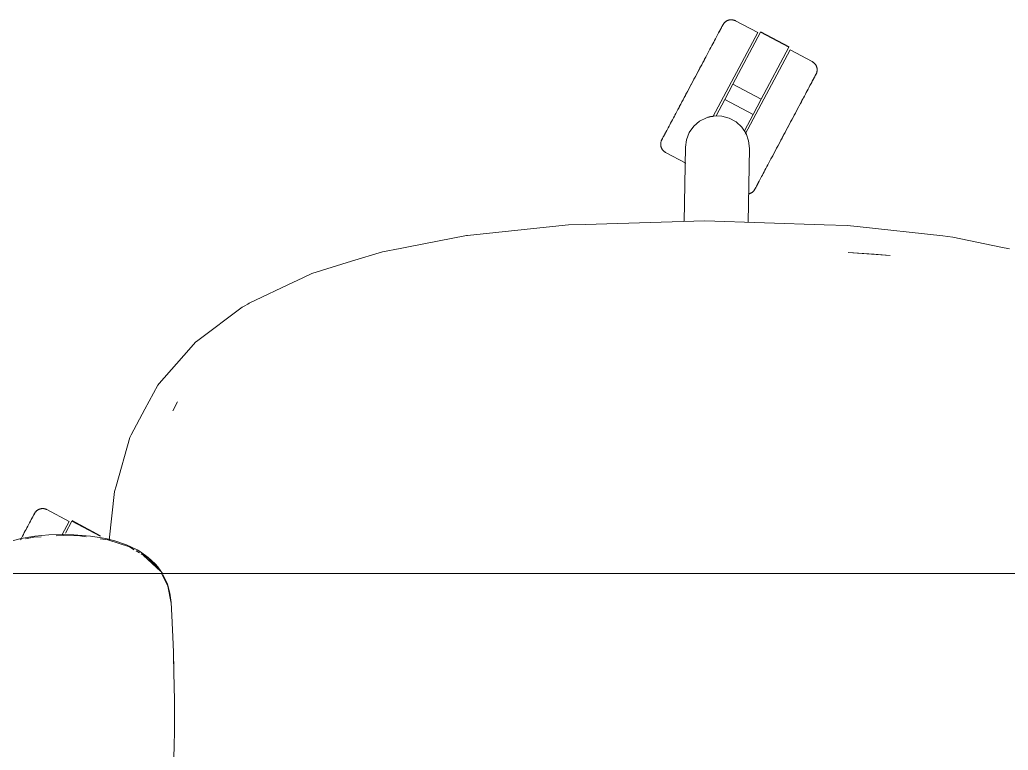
# Model space of a CAD drawing. Header units: millimetres. Extents: x 155927 to 326028, y -36033 to 97293.
# Drawn here: x 221057.7 to 221489.2, y 23237.5 to 23556.3 of the extents above; entities that cross this region are included whole.
import ezdxf

# ---------------------------------------------------------------- set-up
doc = ezdxf.new("R2010")
doc.units = ezdxf.units.MM
doc.header["$MEASUREMENT"] = 0
doc.layers.add('G-IMPT', color=8, linetype='CONTINUOUS', lineweight=9)
doc.layers.add('I-FURN', color=8, linetype='CONTINUOUS', lineweight=9)

msp = doc.modelspace()

# ---------------------------------------------------------------- linework, layer by layer
at = {"layer": 'G-IMPT'}
for p, q in [((221356.68, 23468.6), (221304.52, 23466.98)), ((221408.87, 23466.9), (221356.68, 23468.6)), ((221253.2, 23462.21), (221290.19, 23466.03)), ((221290.19, 23466.03), (221297.26, 23466.76)), ((221304.52, 23466.98), (221297.26, 23466.76)), ((221408.87, 23466.9), (221418.81, 23466.57)), ((221423.18, 23466.09), (221418.81, 23466.57)), ((221423.18, 23466.09), (221460.62, 23461.96)), ((221227.36, 23457.25), (221252.74, 23462.12)), ((221253.2, 23462.21), (221252.74, 23462.12)), ((221465.04, 23461.48), (221460.62, 23461.96)), ((221485.98, 23457.13), (221465.04, 23461.48)), ((221216.09, 23455.09), (221223.69, 23456.55)), ((221227.36, 23457.25), (221223.69, 23456.55)), ((221485.98, 23457.13), (221489.67, 23456.36)), ((221202.49, 23450.9), (221216.09, 23455.09)), ((221419.34, 23454.69), (221437.62, 23453.45)), ((221419.34, 23454.69), (221430.68, 23454.06)), ((221437.62, 23453.45), (221430.68, 23454.06)), ((221185.21, 23445.57), (221202.49, 23450.9)), ((221185.21, 23445.57), (221178.45, 23442.38)), ((221157.89, 23432.69), (221177.53, 23441.95)), ((221177.53, 23441.95), (221178.45, 23442.38)), ((221154.83, 23430.86), (221135.34, 23416.29)), ((221154.83, 23430.86), (221155.61, 23431.32)), ((221155.61, 23431.32), (221157.18, 23432.26)), ((221157.89, 23432.69), (221157.18, 23432.26)), ((221131.5, 23412.31), (221134.37, 23415.57)), ((221135.34, 23416.29), (221134.37, 23415.57)), ((221131.5, 23412.31), (221118.48, 23397.52)), ((221112.31, 23386.42), (221117.89, 23396.86)), ((221118.48, 23397.52), (221117.89, 23396.86)), ((221126.51, 23389.55), (221124.55, 23385.66)), ((221125.33, 23387.26), (221124.55, 23385.66)), ((221126.51, 23389.55), (221125.33, 23387.26)), ((221106.3, 23375.18), (221112.31, 23386.42)), ((221099.7, 23352.72), (221105.7, 23374.07)), ((221105.7, 23374.07), (221106.3, 23375.18)), ((221099.7, 23352.72), (221099.06, 23350.46)), ((221096.65, 23329.19), (221099.06, 23350.46)), ((221064.23, 23330.89), (221058.3, 23329.89)), ((221063.89, 23330.48), (221067.09, 23330.67)), ((221064.23, 23330.89), (221070.38, 23331.46)), ((221076.72, 23331.64), (221070.38, 23331.46)), ((221073.61, 23331.07), (221076.72, 23331.26)), ((221081.22, 23331.55), (221076.72, 23331.64)), ((221083.88, 23331.03), (221076.72, 23331.26)), ((221081.22, 23331.55), (221088.54, 23330.97)), ((221083.88, 23331.03), (221086.66, 23330.64)), ((221095.3, 23329.86), (221088.54, 23330.97)), ((221052.82, 23328.46), (221058.3, 23329.89)), ((221060.14, 23329.71), (221063.89, 23330.48)), ((221092.85, 23329.77), (221096.14, 23329.31)), ((221099.23, 23328.88), (221095.3, 23329.86)), ((221096.14, 23329.31), (221105.53, 23326.28)), ((221099.23, 23328.88), (221104.31, 23327.14)), ((221104.31, 23327.14), (221108.95, 23324.93)), ((221105.53, 23326.28), (221107.62, 23325.03)), ((221108.45, 23324.53), (221109.89, 23323.67)), ((221108.95, 23324.93), (221110.32, 23324.13)), ((221113.78, 23321.68), (221110.32, 23324.13)), ((221110.68, 23323.2), (221113.83, 23321.31)), ((221111.75, 23322.51), (221113.22, 23321.23)), ((221111.75, 23322.51), (221119.14, 23315.6)), ((221116.83, 23318.82), (221113.78, 23321.68)), ((221113.83, 23321.31), (221119.14, 23315.6)), ((221113.94, 23320.6), (221116.91, 23318.02)), ((221116.83, 23318.82), (221117.96, 23317.49)), ((221119.14, 23315.6), (221116.91, 23318.02)), ((221119.92, 23314.64), (221117.96, 23317.49)), ((221120.24, 23313.37), (221119.62, 23314.64)), ((221120.16, 23314.27), (221122.15, 23309.95)), ((221120.24, 23313.37), (221122.35, 23309.11)), ((221123.22, 23306), (221122.15, 23309.95)), ((221122.35, 23309.11), (221123.72, 23301.76)), ((221123.72, 23301.99), (221123.22, 23306)), ((221124, 23296.32), (221123.72, 23301.99)), ((221124, 23296.32), (221124.61, 23283.76)), ((221124.74, 23280.22), (221124.61, 23283.76)), ((221125.12, 23264.55), (221124.74, 23280.22)), ((221124.8, 23276.82), (221124.94, 23273.49)), ((221124.94, 23271.27), (221124.94, 23273.49)), ((221125.12, 23264.55), (221125.17, 23260.04)), ((221125.17, 23260.04), (221125.16, 23245.32)), ((221125.09, 23239.85), (221125.16, 23245.32)), ((221125.09, 23239.85), (221124.8, 23227.55))]:
    msp.add_line(p, q, dxfattribs=at)
at = {"layer": 'I-FURN'}
for p, q in [((221365.11, 23554.87), (221365.21, 23554.99)), ((221365.21, 23554.99), (221365.32, 23555.11)), ((221365.32, 23555.11), (221365.44, 23555.22)), ((221365.44, 23555.22), (221365.56, 23555.33)), ((221365.56, 23555.33), (221365.68, 23555.43)), ((221365.68, 23555.43), (221365.81, 23555.53)), ((221365.81, 23555.53), (221365.94, 23555.63)), ((221365.94, 23555.63), (221366.07, 23555.72)), ((221366.07, 23555.72), (221366.21, 23555.8)), ((221366.21, 23555.8), (221366.35, 23555.88)), ((221366.35, 23555.88), (221366.5, 23555.95)), ((221366.5, 23555.95), (221366.64, 23556.02)), ((221366.64, 23556.02), (221366.79, 23556.08)), ((221366.79, 23556.08), (221366.95, 23556.13)), ((221366.95, 23556.13), (221367.1, 23556.18)), ((221367.1, 23556.18), (221367.25, 23556.22)), ((221367.25, 23556.22), (221367.41, 23556.25)), ((221367.41, 23556.25), (221367.57, 23556.28)), ((221367.57, 23556.28), (221367.73, 23556.31)), ((221367.73, 23556.31), (221367.89, 23556.32)), ((221367.89, 23556.32), (221368.05, 23556.33)), ((221368.05, 23556.33), (221368.21, 23556.34)), ((221368.21, 23556.34), (221368.37, 23556.33)), ((221368.37, 23556.33), (221368.53, 23556.32)), ((221368.53, 23556.32), (221368.7, 23556.31)), ((221368.7, 23556.31), (221368.85, 23556.29)), ((221368.85, 23556.29), (221369.01, 23556.26)), ((221369.01, 23556.26), (221369.17, 23556.22)), ((221369.17, 23556.22), (221369.33, 23556.18)), ((221369.33, 23556.18), (221369.48, 23556.13)), ((221369.48, 23556.13), (221369.63, 23556.08)), ((221369.63, 23556.08), (221369.78, 23556.02)), ((221369.78, 23556.02), (221369.93, 23555.96)), ((221369.93, 23555.96), (221370.07, 23555.89)), ((221370.07, 23555.89), (221370.11, 23555.86)), ((221379.8, 23550.71), (221370.11, 23555.86)), ((221360.28, 23514), (221379.8, 23550.71)), ((221362.47, 23550.07), (221362.75, 23550.6)), ((221362.9, 23550.88), (221362.62, 23550.36)), ((221362.75, 23550.6), (221363.02, 23551.1)), ((221363.15, 23551.36), (221362.9, 23550.88)), ((221363.02, 23551.1), (221363.26, 23551.57)), ((221363.39, 23551.8), (221363.15, 23551.36)), ((221363.26, 23551.57), (221363.49, 23552)), ((221363.61, 23552.21), (221363.39, 23551.8)), ((221363.49, 23552), (221363.7, 23552.39)), ((221363.81, 23552.59), (221363.61, 23552.21)), ((221363.7, 23552.39), (221363.89, 23552.75)), ((221363.98, 23552.92), (221363.81, 23552.59)), ((221363.89, 23552.75), (221364.06, 23553.06)), ((221364.14, 23553.22), (221363.98, 23552.92)), ((221364.06, 23553.06), (221364.21, 23553.34)), ((221364.28, 23553.48), (221364.14, 23553.22)), ((221364.21, 23553.34), (221364.34, 23553.58)), ((221364.4, 23553.7), (221364.28, 23553.48)), ((221364.34, 23553.58), (221364.44, 23553.79)), ((221364.49, 23553.88), (221364.4, 23553.7)), ((221364.44, 23553.79), (221364.53, 23553.95)), ((221364.57, 23554.02), (221364.49, 23553.88)), ((221364.53, 23553.95), (221364.59, 23554.07)), ((221364.62, 23554.12), (221364.57, 23554.02)), ((221364.59, 23554.07), (221364.64, 23554.15)), ((221364.65, 23554.18), (221364.62, 23554.12)), ((221364.64, 23554.15), (221364.66, 23554.19)), ((221364.66, 23554.2), (221364.65, 23554.18)), ((221364.66, 23554.2), (221364.74, 23554.34)), ((221364.66, 23554.19), (221364.66, 23554.2)), ((221364.74, 23554.34), (221364.83, 23554.48)), ((221364.83, 23554.48), (221364.91, 23554.61)), ((221364.91, 23554.61), (221365.01, 23554.74)), ((221365.01, 23554.74), (221365.11, 23554.87)), ((221368.96, 23528.19), (221381.03, 23550.9)), ((221381.03, 23550.9), (221393.39, 23544.33)), ((221393.48, 23544.5), (221381.12, 23551.07)), ((221360.61, 23546.57), (221360.22, 23545.84)), ((221360.98, 23547.28), (221360.61, 23546.57)), ((221361.35, 23547.96), (221360.98, 23547.28)), ((221361.69, 23548.61), (221361.35, 23547.96)), ((221362.02, 23549.22), (221361.69, 23548.61)), ((221362.33, 23549.81), (221362.02, 23549.22)), ((221362.16, 23549.5), (221362.47, 23550.07)), ((221362.62, 23550.36), (221362.33, 23549.81)), ((221358.52, 23542.64), (221358.06, 23541.79)), ((221358.96, 23543.48), (221358.52, 23542.64)), ((221359.39, 23544.29), (221358.96, 23543.48)), ((221359.81, 23545.08), (221359.39, 23544.29)), ((221360.22, 23545.84), (221359.81, 23545.08)), ((221374.39, 23506.45), (221393.93, 23543.2)), ((221393.39, 23544.33), (221381.32, 23521.62)), ((221403.61, 23538.05), (221393.93, 23543.2)), ((221355.36, 23536.71), (221355.87, 23537.66)), ((221356.14, 23538.17), (221355.64, 23537.23)), ((221355.87, 23537.66), (221356.37, 23538.6)), ((221356.63, 23539.1), (221356.14, 23538.17)), ((221356.37, 23538.6), (221356.86, 23539.52)), ((221357.12, 23540.01), (221356.63, 23539.1)), ((221356.86, 23539.52), (221357.34, 23540.43)), ((221357.6, 23540.91), (221357.12, 23540.01)), ((221358.06, 23541.79), (221357.6, 23540.91)), ((221403.61, 23538.05), (221403.75, 23537.97)), ((221403.75, 23537.97), (221403.89, 23537.89)), ((221403.89, 23537.89), (221404.02, 23537.8)), ((221404.02, 23537.8), (221404.15, 23537.71)), ((221404.15, 23537.71), (221404.28, 23537.61)), ((221353.57, 23533.33), (221353.04, 23532.34)), ((221353.28, 23532.8), (221353.81, 23533.79)), ((221354.09, 23534.32), (221353.57, 23533.33)), ((221353.81, 23533.79), (221354.33, 23534.77)), ((221354.61, 23535.3), (221354.09, 23534.32)), ((221354.33, 23534.77), (221354.85, 23535.75)), ((221355.13, 23536.27), (221354.61, 23535.3)), ((221354.85, 23535.75), (221355.36, 23536.71)), ((221355.64, 23537.23), (221355.13, 23536.27)), ((221404.28, 23537.61), (221404.4, 23537.5)), ((221404.4, 23537.5), (221404.52, 23537.39)), ((221404.52, 23537.39), (221404.64, 23537.28)), ((221404.64, 23537.28), (221404.74, 23537.16)), ((221404.74, 23537.16), (221404.85, 23537.04)), ((221404.85, 23537.04), (221404.95, 23536.91)), ((221404.95, 23536.91), (221405.04, 23536.78)), ((221405.04, 23536.78), (221405.13, 23536.64)), ((221405.13, 23536.64), (221405.21, 23536.5)), ((221405.21, 23536.5), (221405.29, 23536.36)), ((221405.29, 23536.36), (221405.36, 23536.22)), ((221405.36, 23536.22), (221405.43, 23536.07)), ((221405.43, 23536.07), (221405.49, 23535.92)), ((221405.49, 23535.92), (221405.54, 23535.77)), ((221405.54, 23535.77), (221405.59, 23535.62)), ((221405.6, 23533.39), (221405.55, 23533.24)), ((221405.59, 23535.62), (221405.63, 23535.46)), ((221405.64, 23533.55), (221405.6, 23533.39)), ((221405.63, 23535.46), (221405.67, 23535.3)), ((221405.67, 23533.7), (221405.64, 23533.55)), ((221405.67, 23535.3), (221405.7, 23535.15)), ((221405.7, 23533.86), (221405.67, 23533.7)), ((221405.7, 23535.15), (221405.72, 23534.99)), ((221405.72, 23534.02), (221405.7, 23533.86)), ((221405.72, 23534.99), (221405.74, 23534.83)), ((221405.74, 23534.18), (221405.72, 23534.02)), ((221405.74, 23534.83), (221405.75, 23534.66)), ((221405.75, 23534.34), (221405.74, 23534.18)), ((221405.75, 23534.66), (221405.75, 23534.5)), ((221405.75, 23534.5), (221405.75, 23534.34)), ((221351.44, 23529.33), (221350.91, 23528.33)), ((221351.15, 23528.79), (221351.69, 23529.8)), ((221351.98, 23530.34), (221351.44, 23529.33)), ((221351.69, 23529.8), (221352.22, 23530.8)), ((221352.51, 23531.34), (221351.98, 23530.34)), ((221352.22, 23530.8), (221352.75, 23531.8)), ((221353.04, 23532.34), (221352.51, 23531.34)), ((221352.75, 23531.8), (221353.28, 23532.8)), ((221403.08, 23528.47), (221403.37, 23529.01)), ((221403.51, 23529.28), (221403.24, 23528.76)), ((221403.37, 23529.01), (221403.63, 23529.51)), ((221403.77, 23529.76), (221403.51, 23529.28)), ((221403.63, 23529.51), (221403.88, 23529.97)), ((221404.01, 23530.21), (221403.77, 23529.76)), ((221403.88, 23529.97), (221404.11, 23530.4)), ((221404.22, 23530.62), (221404.01, 23530.21)), ((221404.11, 23530.4), (221404.32, 23530.79)), ((221404.42, 23530.99), (221404.22, 23530.62)), ((221404.32, 23530.79), (221404.51, 23531.15)), ((221404.6, 23531.33), (221404.42, 23530.99)), ((221404.51, 23531.15), (221404.68, 23531.47)), ((221404.76, 23531.62), (221404.6, 23531.33)), ((221404.68, 23531.47), (221404.82, 23531.75)), ((221404.9, 23531.88), (221404.76, 23531.62)), ((221404.82, 23531.75), (221404.95, 23531.99)), ((221405.01, 23532.1), (221404.9, 23531.88)), ((221404.95, 23531.99), (221405.06, 23532.19)), ((221405.11, 23532.28), (221405.01, 23532.1)), ((221405.06, 23532.19), (221405.14, 23532.35)), ((221405.18, 23532.42), (221405.11, 23532.28)), ((221405.14, 23532.35), (221405.21, 23532.47)), ((221405.24, 23532.52), (221405.18, 23532.42)), ((221405.21, 23532.47), (221405.25, 23532.56)), ((221405.27, 23532.58), (221405.24, 23532.52)), ((221405.25, 23532.56), (221405.28, 23532.6)), ((221405.28, 23532.6), (221405.27, 23532.58)), ((221405.3, 23532.64), (221405.28, 23532.6)), ((221405.28, 23532.6), (221405.28, 23532.6)), ((221405.37, 23532.79), (221405.3, 23532.64)), ((221405.44, 23532.93), (221405.37, 23532.79)), ((221405.49, 23533.08), (221405.44, 23532.93)), ((221405.55, 23533.24), (221405.49, 23533.08)), ((221348.5, 23523.8), (221349.03, 23524.79)), ((221349.31, 23525.32), (221348.78, 23524.33)), ((221349.03, 23524.79), (221349.55, 23525.78)), ((221349.84, 23526.32), (221349.31, 23525.32)), ((221349.55, 23525.78), (221350.09, 23526.78)), ((221350.37, 23527.32), (221349.84, 23526.32)), ((221350.09, 23526.78), (221350.62, 23527.78)), ((221350.91, 23528.33), (221350.37, 23527.32)), ((221350.62, 23527.78), (221351.15, 23528.79)), ((221365.42, 23521.55), (221368.96, 23528.19)), ((221368.96, 23528.19), (221381.32, 23521.62)), ((221401.02, 23524.59), (221401.4, 23525.31)), ((221401.4, 23525.31), (221401.77, 23526)), ((221401.77, 23526), (221402.12, 23526.67)), ((221402.12, 23526.67), (221402.46, 23527.3)), ((221402.46, 23527.3), (221402.78, 23527.9)), ((221402.94, 23528.21), (221402.63, 23527.63)), ((221402.78, 23527.9), (221403.08, 23528.47)), ((221403.24, 23528.76), (221402.94, 23528.21)), ((221346.72, 23520.46), (221346.23, 23519.52)), ((221346.45, 23519.95), (221346.96, 23520.9)), ((221347.23, 23521.41), (221346.72, 23520.46)), ((221346.96, 23520.9), (221347.46, 23521.85)), ((221347.74, 23522.38), (221347.23, 23521.41)), ((221347.46, 23521.85), (221347.98, 23522.82)), ((221348.26, 23523.35), (221347.74, 23522.38)), ((221347.98, 23522.82), (221348.5, 23523.8)), ((221348.78, 23524.33), (221348.26, 23523.35)), ((221361.63, 23514.41), (221365.42, 23521.55)), ((221365.42, 23521.55), (221377.79, 23514.98)), ((221381.32, 23521.62), (221377.79, 23514.98)), ((221398.43, 23519.72), (221398.89, 23520.59)), ((221399.13, 23521.05), (221398.68, 23520.19)), ((221398.89, 23520.59), (221399.34, 23521.43)), ((221399.58, 23521.88), (221399.13, 23521.05)), ((221399.34, 23521.43), (221399.78, 23522.26)), ((221399.78, 23522.26), (221400.2, 23523.06)), ((221400.2, 23523.06), (221400.62, 23523.84)), ((221400.62, 23523.84), (221401.02, 23524.59)), ((221344.08, 23515.48), (221344.53, 23516.34)), ((221344.78, 23516.81), (221344.32, 23515.94)), ((221344.53, 23516.34), (221345, 23517.21)), ((221345.25, 23517.69), (221344.78, 23516.81)), ((221345, 23517.21), (221345.47, 23518.11)), ((221345.73, 23518.6), (221345.25, 23517.69)), ((221345.47, 23518.11), (221345.96, 23519.02)), ((221346.23, 23519.52), (221345.73, 23518.6)), ((221345.96, 23519.02), (221346.45, 23519.95)), ((221395.98, 23515.11), (221396.49, 23516.07)), ((221396.76, 23516.57), (221396.25, 23515.63)), ((221396.49, 23516.07), (221396.98, 23517)), ((221397.25, 23517.5), (221396.76, 23516.57)), ((221396.98, 23517), (221397.47, 23517.93)), ((221397.74, 23518.42), (221397.25, 23517.5)), ((221397.47, 23517.93), (221397.96, 23518.83)), ((221398.21, 23519.31), (221397.74, 23518.42)), ((221397.96, 23518.83), (221398.43, 23519.72)), ((221398.68, 23520.19), (221398.21, 23519.31)), ((221342.19, 23511.94), (221341.81, 23511.22)), ((221342.59, 23512.69), (221342.19, 23511.94)), ((221343.01, 23513.47), (221342.59, 23512.69)), ((221343.43, 23514.27), (221343.01, 23513.47)), ((221343.87, 23515.09), (221343.43, 23514.27)), ((221343.63, 23514.64), (221344.08, 23515.48)), ((221344.32, 23515.94), (221343.87, 23515.09)), ((221351.9, 23509.88), (221354.47, 23512.07)), ((221354.47, 23512.07), (221357.48, 23513.59)), ((221357.48, 23513.59), (221360.77, 23514.34)), ((221360.77, 23514.34), (221364.14, 23514.28)), ((221364.14, 23514.28), (221367.4, 23513.41)), ((221367.4, 23513.41), (221370.36, 23511.79)), ((221370.36, 23511.79), (221372.85, 23509.51)), ((221377.79, 23514.98), (221373.99, 23507.83)), ((221393.9, 23511.2), (221394.43, 23512.19)), ((221394.71, 23512.73), (221394.18, 23511.74)), ((221394.43, 23512.19), (221394.95, 23513.18)), ((221395.23, 23513.7), (221394.71, 23512.73)), ((221394.95, 23513.18), (221395.47, 23514.15)), ((221395.74, 23514.67), (221395.23, 23513.7)), ((221395.47, 23514.15), (221395.98, 23515.11)), ((221396.25, 23515.63), (221395.74, 23514.67)), ((221339.84, 23507.52), (221339.58, 23507.02)), ((221339.7, 23507.25), (221339.97, 23507.76)), ((221340.13, 23508.06), (221339.84, 23507.52)), ((221339.97, 23507.76), (221340.27, 23508.31)), ((221340.43, 23508.63), (221340.13, 23508.06)), ((221340.27, 23508.31), (221340.58, 23508.9)), ((221340.75, 23509.23), (221340.43, 23508.63)), ((221341.09, 23509.86), (221340.75, 23509.23)), ((221341.44, 23510.53), (221341.09, 23509.86)), ((221341.81, 23511.22), (221341.44, 23510.53)), ((221349.94, 23507.14), (221351.9, 23509.88)), ((221372.85, 23509.51), (221374.71, 23506.7)), ((221392.06, 23507.74), (221391.52, 23506.73)), ((221391.77, 23507.19), (221392.3, 23508.2)), ((221392.59, 23508.74), (221392.06, 23507.74)), ((221392.3, 23508.2), (221392.84, 23509.2)), ((221393.12, 23509.74), (221392.59, 23508.74)), ((221392.84, 23509.2), (221393.37, 23510.21)), ((221393.66, 23510.74), (221393.12, 23509.74)), ((221393.37, 23510.21), (221393.9, 23511.2)), ((221394.18, 23511.74), (221393.66, 23510.74)), ((221337.57, 23502.98), (221337.61, 23503.14)), ((221337.61, 23503.14), (221337.66, 23503.29)), ((221337.66, 23503.29), (221337.71, 23503.44)), ((221337.71, 23503.44), (221337.77, 23503.59)), ((221337.77, 23503.59), (221337.84, 23503.74)), ((221337.84, 23503.74), (221337.91, 23503.89)), ((221337.91, 23503.89), (221337.93, 23503.92)), ((221337.96, 23503.97), (221337.93, 23503.93)), ((221337.93, 23503.92), (221337.94, 23503.94)), ((221337.93, 23503.93), (221337.93, 23503.92)), ((221337.94, 23503.94), (221337.97, 23504)), ((221338, 23504.05), (221337.96, 23503.97)), ((221337.97, 23504), (221338.03, 23504.1)), ((221338.07, 23504.18), (221338, 23504.05)), ((221338.03, 23504.1), (221338.1, 23504.24)), ((221338.15, 23504.34), (221338.07, 23504.18)), ((221338.1, 23504.24), (221338.2, 23504.42)), ((221338.26, 23504.54), (221338.15, 23504.34)), ((221338.2, 23504.42), (221338.31, 23504.64)), ((221338.39, 23504.78), (221338.26, 23504.54)), ((221338.31, 23504.64), (221338.45, 23504.9)), ((221338.53, 23505.06), (221338.39, 23504.78)), ((221338.45, 23504.9), (221338.61, 23505.2)), ((221338.7, 23505.38), (221338.53, 23505.06)), ((221338.61, 23505.2), (221338.79, 23505.54)), ((221338.89, 23505.73), (221338.7, 23505.38)), ((221338.79, 23505.54), (221338.99, 23505.91)), ((221339.1, 23506.12), (221338.89, 23505.73)), ((221338.99, 23505.91), (221339.2, 23506.32)), ((221339.33, 23506.55), (221339.1, 23506.12)), ((221339.2, 23506.32), (221339.44, 23506.76)), ((221339.58, 23507.02), (221339.33, 23506.55)), ((221339.44, 23506.76), (221339.7, 23507.25)), ((221348.22, 23500.66), (221348.69, 23504)), ((221348.69, 23504), (221349.94, 23507.14)), ((221374.71, 23506.7), (221375.85, 23503.53)), ((221375.85, 23503.53), (221376.2, 23500.17)), ((221389.12, 23502.21), (221389.64, 23503.19)), ((221389.93, 23503.73), (221389.4, 23502.74)), ((221389.64, 23503.19), (221390.17, 23504.19)), ((221390.46, 23504.73), (221389.93, 23503.73)), ((221390.17, 23504.19), (221390.7, 23505.19)), ((221390.99, 23505.73), (221390.46, 23504.73)), ((221390.7, 23505.19), (221391.23, 23506.19)), ((221391.52, 23506.73), (221390.99, 23505.73)), ((221391.23, 23506.19), (221391.77, 23507.19)), ((221337.46, 23502.18), (221337.47, 23502.35)), ((221337.46, 23502.02), (221337.46, 23502.18)), ((221337.46, 23501.86), (221337.46, 23502.02)), ((221337.47, 23501.7), (221337.46, 23501.86)), ((221337.47, 23502.35), (221337.49, 23502.51)), ((221337.49, 23501.54), (221337.47, 23501.7)), ((221337.49, 23502.51), (221337.51, 23502.67)), ((221337.51, 23501.38), (221337.49, 23501.54)), ((221337.51, 23502.67), (221337.54, 23502.82)), ((221337.54, 23501.22), (221337.51, 23501.38)), ((221337.54, 23502.82), (221337.57, 23502.98)), ((221337.58, 23501.07), (221337.54, 23501.22)), ((221337.62, 23500.91), (221337.58, 23501.07)), ((221337.67, 23500.76), (221337.62, 23500.91)), ((221337.72, 23500.6), (221337.67, 23500.76)), ((221337.78, 23500.45), (221337.72, 23500.6)), ((221337.85, 23500.31), (221337.78, 23500.45)), ((221337.92, 23500.16), (221337.85, 23500.31)), ((221338, 23500.02), (221337.92, 23500.16)), ((221338.08, 23499.88), (221338, 23500.02)), ((221338.17, 23499.75), (221338.08, 23499.88)), ((221338.26, 23499.62), (221338.17, 23499.75)), ((221338.36, 23499.49), (221338.26, 23499.62)), ((221338.47, 23499.37), (221338.36, 23499.49)), ((221338.57, 23499.25), (221338.47, 23499.37)), ((221338.69, 23499.13), (221338.57, 23499.25)), ((221338.81, 23499.03), (221338.69, 23499.13)), ((221338.93, 23498.92), (221338.81, 23499.03)), ((221339.05, 23498.82), (221338.93, 23498.92)), ((221339.19, 23498.73), (221339.05, 23498.82)), ((221347.66, 23468.32), (221348.22, 23500.66)), ((221376.2, 23500.17), (221375.64, 23467.98)), ((221387.34, 23498.86), (221386.84, 23497.93)), ((221387.07, 23498.36), (221387.57, 23499.3)), ((221387.85, 23499.82), (221387.34, 23498.86)), ((221387.57, 23499.3), (221388.08, 23500.26)), ((221388.36, 23500.78), (221387.85, 23499.82)), ((221388.08, 23500.26), (221388.6, 23501.23)), ((221388.88, 23501.75), (221388.36, 23500.78)), ((221388.6, 23501.23), (221389.12, 23502.21)), ((221389.4, 23502.74), (221388.88, 23501.75)), ((221339.32, 23498.64), (221339.19, 23498.73)), ((221339.46, 23498.55), (221339.32, 23498.64)), ((221339.6, 23498.47), (221339.46, 23498.55)), ((221339.6, 23498.47), (221348.44, 23493.77)), ((221384.69, 23493.88), (221385.15, 23494.74)), ((221385.15, 23494.74), (221385.61, 23495.62)), ((221385.61, 23495.62), (221386.09, 23496.51)), ((221386.35, 23497), (221385.87, 23496.1)), ((221386.09, 23496.51), (221386.58, 23497.43)), ((221386.84, 23497.93), (221386.35, 23497)), ((221386.58, 23497.43), (221387.07, 23498.36)), ((221382.6, 23489.95), (221382.99, 23490.69)), ((221382.99, 23490.69), (221383.4, 23491.45)), ((221383.4, 23491.45), (221383.82, 23492.24)), ((221383.82, 23492.24), (221384.25, 23493.05)), ((221384.25, 23493.05), (221384.69, 23493.88)), ((221380.46, 23485.93), (221380.19, 23485.42)), ((221380.31, 23485.65), (221380.59, 23486.17)), ((221380.74, 23486.46), (221380.46, 23485.93)), ((221380.59, 23486.17), (221380.88, 23486.72)), ((221381.05, 23487.03), (221380.74, 23486.46)), ((221380.88, 23486.72), (221381.19, 23487.3)), ((221381.19, 23487.3), (221381.52, 23487.92)), ((221381.52, 23487.92), (221381.86, 23488.57)), ((221381.86, 23488.57), (221382.22, 23489.25)), ((221382.22, 23489.25), (221382.6, 23489.95)), ((221378.1, 23481.66), (221378, 23481.54)), ((221378.2, 23481.79), (221378.1, 23481.66)), ((221378.29, 23481.92), (221378.2, 23481.79)), ((221378.38, 23482.05), (221378.29, 23481.92)), ((221378.47, 23482.19), (221378.38, 23482.05)), ((221378.55, 23482.33), (221378.47, 23482.19)), ((221378.57, 23482.38), (221378.55, 23482.33)), ((221378.55, 23482.33), (221378.56, 23482.35)), ((221378.55, 23482.33), (221378.55, 23482.33)), ((221378.56, 23482.35), (221378.59, 23482.41)), ((221378.62, 23482.46), (221378.57, 23482.38)), ((221378.59, 23482.41), (221378.64, 23482.51)), ((221378.68, 23482.58), (221378.62, 23482.46)), ((221378.64, 23482.51), (221378.72, 23482.65)), ((221378.77, 23482.74), (221378.68, 23482.58)), ((221378.72, 23482.65), (221378.81, 23482.83)), ((221378.87, 23482.94), (221378.77, 23482.74)), ((221378.81, 23482.83), (221378.93, 23483.05)), ((221379, 23483.18), (221378.87, 23482.94)), ((221378.93, 23483.05), (221379.07, 23483.31)), ((221379.15, 23483.46), (221379, 23483.18)), ((221379.07, 23483.31), (221379.23, 23483.6)), ((221379.32, 23483.78), (221379.15, 23483.46)), ((221379.23, 23483.6), (221379.4, 23483.94)), ((221379.51, 23484.14), (221379.32, 23483.78)), ((221379.4, 23483.94), (221379.6, 23484.31)), ((221379.72, 23484.53), (221379.51, 23484.14)), ((221379.6, 23484.31), (221379.82, 23484.72)), ((221379.95, 23484.96), (221379.72, 23484.53)), ((221379.82, 23484.72), (221380.06, 23485.17)), ((221380.19, 23485.42), (221379.95, 23484.96)), ((221380.06, 23485.17), (221380.31, 23485.65)), ((221375.95, 23480.31), (221375.8, 23480.27)), ((221376.11, 23480.35), (221375.95, 23480.31)), ((221376.26, 23480.4), (221376.11, 23480.35)), ((221376.42, 23480.45), (221376.26, 23480.4)), ((221376.57, 23480.51), (221376.42, 23480.45)), ((221376.71, 23480.58), (221376.57, 23480.51)), ((221376.86, 23480.65), (221376.71, 23480.58)), ((221377, 23480.73), (221376.86, 23480.65)), ((221377.14, 23480.81), (221377, 23480.73)), ((221377.27, 23480.9), (221377.14, 23480.81)), ((221377.4, 23480.99), (221377.27, 23480.9)), ((221377.53, 23481.09), (221377.4, 23480.99)), ((221377.65, 23481.2), (221377.53, 23481.09)), ((221377.77, 23481.3), (221377.65, 23481.2)), ((221377.89, 23481.42), (221377.77, 23481.3)), ((221378, 23481.54), (221377.89, 23481.42)), ((221063.26, 23339.23), (221063.06, 23338.86)), ((221063.16, 23339.03), (221063.34, 23339.39)), ((221063.44, 23339.56), (221063.26, 23339.23)), ((221063.34, 23339.39), (221063.51, 23339.7)), ((221063.6, 23339.86), (221063.44, 23339.56)), ((221063.51, 23339.7), (221063.66, 23339.98)), ((221063.73, 23340.12), (221063.6, 23339.86)), ((221063.66, 23339.98), (221063.79, 23340.22)), ((221063.85, 23340.34), (221063.73, 23340.12)), ((221063.79, 23340.22), (221063.9, 23340.43)), ((221063.95, 23340.52), (221063.85, 23340.34)), ((221063.9, 23340.43), (221063.98, 23340.59)), ((221064.02, 23340.66), (221063.95, 23340.52)), ((221063.98, 23340.59), (221064.05, 23340.71)), ((221064.07, 23340.76), (221064.02, 23340.66)), ((221064.05, 23340.71), (221064.09, 23340.79)), ((221064.11, 23340.82), (221064.07, 23340.76)), ((221064.09, 23340.79), (221064.11, 23340.83)), ((221064.11, 23340.83), (221064.12, 23340.84)), ((221064.12, 23340.84), (221064.11, 23340.82)), ((221064.12, 23340.84), (221064.2, 23340.98)), ((221064.2, 23340.98), (221064.28, 23341.12)), ((221064.28, 23341.12), (221064.37, 23341.25)), ((221064.37, 23341.25), (221064.46, 23341.38)), ((221064.46, 23341.38), (221064.56, 23341.51)), ((221064.56, 23341.51), (221064.67, 23341.63)), ((221064.67, 23341.63), (221064.78, 23341.75)), ((221064.78, 23341.75), (221064.89, 23341.86)), ((221064.89, 23341.86), (221065.01, 23341.97)), ((221065.01, 23341.97), (221065.13, 23342.08)), ((221065.13, 23342.08), (221065.26, 23342.18)), ((221065.26, 23342.18), (221065.39, 23342.27)), ((221065.39, 23342.27), (221065.53, 23342.36)), ((221065.53, 23342.36), (221065.67, 23342.44)), ((221065.67, 23342.44), (221065.81, 23342.52)), ((221065.81, 23342.52), (221065.95, 23342.59)), ((221065.95, 23342.59), (221066.1, 23342.66)), ((221066.1, 23342.66), (221066.25, 23342.72)), ((221066.25, 23342.72), (221066.4, 23342.77)), ((221066.4, 23342.77), (221066.55, 23342.82)), ((221066.55, 23342.82), (221066.71, 23342.86)), ((221066.71, 23342.86), (221066.87, 23342.9)), ((221066.87, 23342.9), (221067.03, 23342.92)), ((221067.03, 23342.92), (221067.18, 23342.95)), ((221067.18, 23342.95), (221067.35, 23342.96)), ((221067.35, 23342.96), (221067.51, 23342.97)), ((221067.51, 23342.97), (221067.67, 23342.98)), ((221067.67, 23342.98), (221067.83, 23342.97)), ((221067.83, 23342.97), (221067.99, 23342.97)), ((221067.99, 23342.97), (221068.15, 23342.95)), ((221068.15, 23342.95), (221068.31, 23342.93)), ((221068.31, 23342.93), (221068.47, 23342.9)), ((221068.47, 23342.9), (221068.63, 23342.86)), ((221068.63, 23342.86), (221068.78, 23342.82)), ((221068.78, 23342.82), (221068.94, 23342.78)), ((221068.94, 23342.78), (221069.09, 23342.72)), ((221069.09, 23342.72), (221069.24, 23342.66)), ((221069.24, 23342.66), (221069.38, 23342.6)), ((221069.38, 23342.6), (221069.53, 23342.53)), ((221069.53, 23342.53), (221069.57, 23342.51)), ((221079.25, 23337.36), (221069.57, 23342.51)), ((221061.14, 23335.25), (221060.8, 23334.6)), ((221061.47, 23335.86), (221061.14, 23335.25)), ((221061.78, 23336.45), (221061.47, 23335.86)), ((221061.62, 23336.14), (221061.92, 23336.71)), ((221062.08, 23337), (221061.78, 23336.45)), ((221061.92, 23336.71), (221062.2, 23337.24)), ((221062.35, 23337.52), (221062.08, 23337)), ((221062.2, 23337.24), (221062.47, 23337.74)), ((221062.61, 23338), (221062.35, 23337.52)), ((221062.47, 23337.74), (221062.72, 23338.21)), ((221062.84, 23338.45), (221062.61, 23338)), ((221062.72, 23338.21), (221062.95, 23338.64)), ((221063.06, 23338.86), (221062.84, 23338.45)), ((221062.95, 23338.64), (221063.16, 23339.03)), ((221076.26, 23331.73), (221079.25, 23337.36)), ((221077.67, 23332.25), (221080.48, 23337.54)), ((221080.48, 23337.54), (221092.85, 23330.97)), ((221092.94, 23331.14), (221080.57, 23337.71)), ((221058.85, 23330.93), (221058.42, 23330.12)), ((221059.27, 23331.72), (221058.85, 23330.93)), ((221059.67, 23332.48), (221059.27, 23331.72)), ((221060.06, 23333.22), (221059.67, 23332.48)), ((221060.44, 23333.92), (221060.06, 23333.22)), ((221060.8, 23334.6), (221060.44, 23333.92)), ((221092.85, 23330.97), (221092.79, 23330.87)), ((221058.42, 23330.12), (221057.97, 23329.28)), ((220598.92, 23314.64), (221998.92, 23314.64)), ((221998.92, 23314.64), (220598.92, 23314.64))]:
    msp.add_line(p, q, dxfattribs=at)
msp.add_arc((221362.22, 23500.6), 13.81, 102.3473, 107.336, dxfattribs=at)
msp.add_open_spline([(221358.57, 23513.93), (221358.99, 23514.04), (221359.43, 23514.12), (221359.86, 23514.17)], degree=3, dxfattribs=at)

doc.saveas('drawing.dxf')
